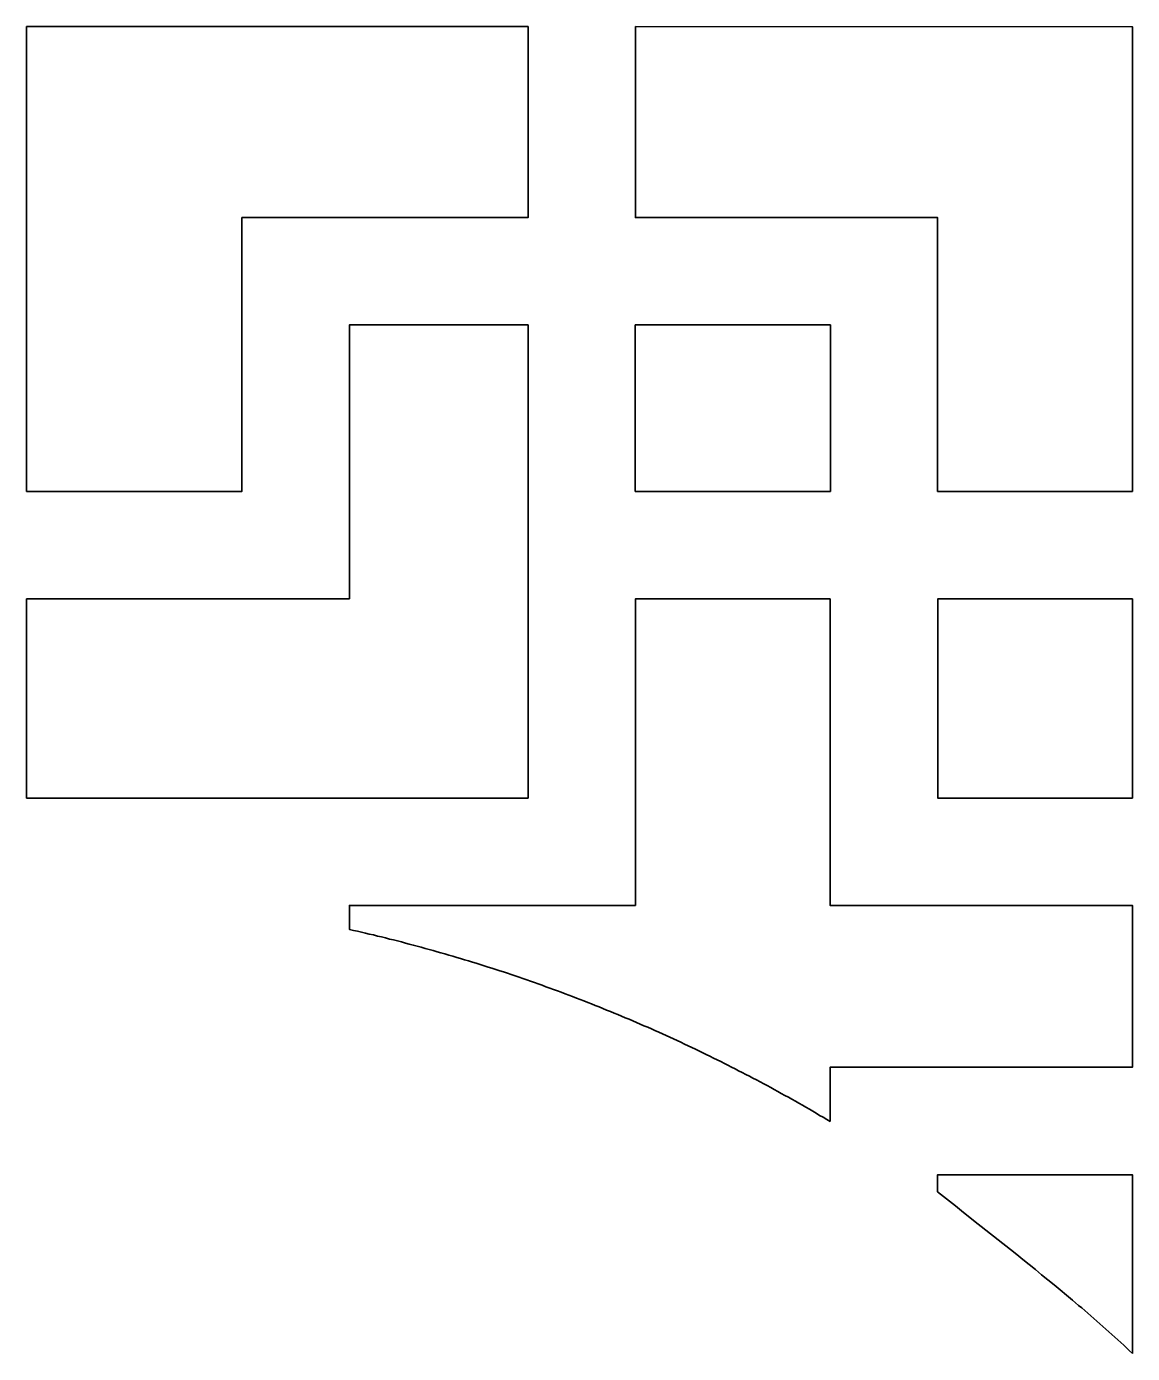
# Model space of a CAD drawing. Header units: centimetres. Extents: x 24 to 482, y -156 to 120.
# Drawn here: x 76.25 to 94.78, y 2.38 to 24.61 of the extents above; entities that cross this region are included whole.
import ezdxf

# ---------------------------------------------------------------- set-up
doc = ezdxf.new("R2010")
doc.units = ezdxf.units.CM
doc.header["$MEASUREMENT"] = 0
doc.layers.add('layer 1', color=7, linetype='Continuous')

msp = doc.modelspace()

# ---------------------------------------------------------------- linework, layer by layer
at = {"layer": 'layer 1', "color": 250, "lineweight": 35}
for points, knots in [([(79.85832, 21.40996), (79.85832, 21.40996), (79.85832, 16.82246), (79.85832, 16.82246), (79.85832, 16.82246), (79.85832, 16.82246), (76.24832, 16.82246), (76.24832, 16.82246), (76.24832, 16.82246), (76.24832, 16.82246), (76.24832, 24.61246), (76.24832, 24.61246), (76.24832, 24.61246), (76.24832, 24.61246), (84.65332, 24.61246), (84.65332, 24.61246), (84.65332, 24.61246), (84.65332, 24.61246), (84.65332, 21.40996), (84.65332, 21.40996), (84.65332, 21.40996), (84.65332, 21.40996), (79.85832, 21.40996), (79.85832, 21.40996)], [0, 0, 0, 0, 0.14285714, 0.14285714, 0.14285714, 0.14285714, 0.28571429, 0.28571429, 0.28571429, 0.28571429, 0.42857143, 0.42857143, 0.42857143, 0.42857143, 0.57142857, 0.57142857, 0.57142857, 0.57142857, 0.71428571, 0.71428571, 0.71428571, 0.71428571, 1, 1, 1, 1]), ([(86.45332, 24.61246), (86.45332, 24.61246), (86.45332, 21.40996), (86.45332, 21.40996), (86.45332, 21.40996), (86.45332, 21.40996), (91.51832, 21.41246), (91.51832, 21.41246), (91.51832, 21.41246), (91.51832, 21.41246), (91.51832, 16.82246), (91.51832, 16.82246), (91.51832, 16.82246), (91.51832, 16.82246), (94.78332, 16.82246), (94.78332, 16.82246), (94.78332, 16.82246), (94.78332, 16.82246), (94.78332, 24.60996), (94.78332, 24.60996), (94.78332, 24.60996), (94.78332, 24.60996), (86.45332, 24.61246), (86.45332, 24.61246)], [0, 0, 0, 0, 0.14285714, 0.14285714, 0.14285714, 0.14285714, 0.28571429, 0.28571429, 0.28571429, 0.28571429, 0.42857143, 0.42857143, 0.42857143, 0.42857143, 0.57142857, 0.57142857, 0.57142857, 0.57142857, 0.71428571, 0.71428571, 0.71428571, 0.71428571, 1, 1, 1, 1]), ([(81.65832, 15.02246), (81.65832, 15.02246), (81.65832, 19.61246), (81.65832, 19.61246), (81.65832, 19.61246), (81.65832, 19.61246), (84.65332, 19.61246), (84.65332, 19.61246), (84.65332, 19.61246), (84.65332, 19.61246), (84.65332, 11.68496), (84.65332, 11.68496), (84.65332, 11.68496), (84.65332, 11.68496), (76.24832, 11.68496), (76.24832, 11.68496), (76.24832, 11.68496), (76.24832, 11.68496), (76.24832, 15.02246), (76.24832, 15.02246), (76.24832, 15.02246), (76.24832, 15.02246), (81.65832, 15.02246), (81.65832, 15.02246)], [0, 0, 0, 0, 0.14285714, 0.14285714, 0.14285714, 0.14285714, 0.28571429, 0.28571429, 0.28571429, 0.28571429, 0.42857143, 0.42857143, 0.42857143, 0.42857143, 0.57142857, 0.57142857, 0.57142857, 0.57142857, 0.71428571, 0.71428571, 0.71428571, 0.71428571, 1, 1, 1, 1]), ([(89.72082, 16.82246), (89.72082, 16.82246), (86.45082, 16.82246), (86.45082, 16.82246), (86.45082, 16.82246), (86.45082, 16.82246), (86.45082, 19.61246), (86.45082, 19.61246), (86.45082, 19.61246), (86.45082, 19.61246), (89.72082, 19.61246), (89.72082, 19.61246), (89.72082, 19.61246), (89.72082, 19.61246), (89.72082, 16.82246), (89.72082, 16.82246)], [0, 0, 0, 0, 0.2, 0.2, 0.2, 0.2, 0.4, 0.4, 0.4, 0.4, 0.6, 0.6, 0.6, 0.6, 1, 1, 1, 1]), ([(89.71582, 6.26496), (89.71582, 6.26496), (89.71582, 7.17246), (89.71582, 7.17246), (89.71582, 7.17246), (89.71582, 7.17246), (94.78332, 7.17246), (94.78332, 7.17246), (94.78332, 7.17246), (94.78332, 7.17246), (94.78332, 9.88496), (94.78332, 9.88496), (94.78332, 9.88496), (94.78332, 9.88496), (89.71582, 9.88496), (89.71582, 9.88496), (89.71582, 9.88496), (89.71582, 9.88496), (89.71582, 15.01996), (89.71582, 15.01996), (89.71582, 15.01996), (89.71582, 15.01996), (86.45332, 15.01996), (86.45332, 15.01996), (86.45332, 15.01996), (86.45332, 15.01996), (86.45332, 9.88496), (86.45332, 9.88496), (86.45332, 9.88496), (86.45332, 9.88496), (81.65832, 9.88496), (81.65832, 9.88496), (81.65832, 9.88496), (81.65832, 9.88496), (81.65832, 9.48246), (81.65832, 9.48246), (81.65832, 9.48246), (81.65832, 9.48246), (81.65832, 9.48246), (81.65832, 9.48246), (81.65832, 9.48246), (81.65832, 9.48246), (81.72582, 9.46746), (81.72582, 9.46746), (81.72582, 9.46746), (81.72582, 9.46746), (81.79332, 9.45246), (81.79332, 9.45246), (81.79332, 9.45246), (81.79332, 9.45246), (81.86082, 9.43746), (81.86082, 9.43746), (81.86082, 9.43746), (81.86082, 9.43746), (81.92832, 9.42246), (81.92832, 9.42246), (81.92832, 9.42246), (81.92832, 9.42246), (81.99332, 9.40496), (81.99332, 9.40496), (81.99332, 9.40496), (81.99332, 9.40496), (82.06082, 9.38996), (82.06082, 9.38996), (82.06082, 9.38996), (82.06082, 9.38996), (82.12832, 9.37246), (82.12832, 9.37246), (82.12832, 9.37246), (82.12832, 9.37246), (82.19582, 9.35746), (82.19582, 9.35746), (82.19582, 9.35746), (82.19582, 9.35746), (82.26332, 9.33996), (82.26332, 9.33996), (82.26332, 9.33996), (82.26332, 9.33996), (82.33082, 9.32246), (82.33082, 9.32246), (82.33082, 9.32246), (82.33082, 9.32246), (82.39582, 9.30746), (82.39582, 9.30746), (82.39582, 9.30746), (82.39582, 9.30746), (82.46332, 9.28996), (82.46332, 9.28996), (82.46332, 9.28996), (82.46332, 9.28996), (82.53082, 9.27246), (82.53082, 9.27246), (82.53082, 9.27246), (82.53082, 9.27246), (82.59832, 9.25496), (82.59832, 9.25496), (82.59832, 9.25496), (82.59832, 9.25496), (82.66332, 9.23746), (82.66332, 9.23746), (82.66332, 9.23746), (82.66332, 9.23746), (82.73082, 9.21996), (82.73082, 9.21996), (82.73082, 9.21996), (82.73082, 9.21996), (82.79582, 9.20246), (82.79582, 9.20246), (82.79582, 9.20246), (82.79582, 9.20246), (82.86332, 9.18496), (82.86332, 9.18496), (82.86332, 9.18496), (82.86332, 9.18496), (82.93082, 9.16496), (82.93082, 9.16496), (82.93082, 9.16496), (82.93082, 9.16496), (82.99582, 9.14746), (82.99582, 9.14746), (82.99582, 9.14746), (82.99582, 9.14746), (83.06332, 9.12996), (83.06332, 9.12996), (83.06332, 9.12996), (83.06332, 9.12996), (83.12832, 9.10996), (83.12832, 9.10996), (83.12832, 9.10996), (83.12832, 9.10996), (83.19332, 9.09246), (83.19332, 9.09246), (83.19332, 9.09246), (83.19332, 9.09246), (83.26082, 9.07246), (83.26082, 9.07246), (83.26082, 9.07246), (83.26082, 9.07246), (83.32582, 9.05246), (83.32582, 9.05246), (83.32582, 9.05246), (83.32582, 9.05246), (83.39332, 9.03496), (83.39332, 9.03496), (83.39332, 9.03496), (83.39332, 9.03496), (83.45832, 9.01496), (83.45832, 9.01496), (83.45832, 9.01496), (83.45832, 9.01496), (83.52332, 8.99496), (83.52332, 8.99496), (83.52332, 8.99496), (83.52332, 8.99496), (83.59082, 8.97496), (83.59082, 8.97496), (83.59082, 8.97496), (83.59082, 8.97496), (83.65582, 8.95496), (83.65582, 8.95496), (83.65582, 8.95496), (83.65582, 8.95496), (83.72082, 8.93496), (83.72082, 8.93496), (83.72082, 8.93496), (83.72082, 8.93496), (83.78582, 8.91496), (83.78582, 8.91496), (83.78582, 8.91496), (83.78582, 8.91496), (83.85082, 8.89496), (83.85082, 8.89496), (83.85082, 8.89496), (83.85082, 8.89496), (83.91832, 8.87496), (83.91832, 8.87496), (83.91832, 8.87496), (83.91832, 8.87496), (83.98332, 8.85246), (83.98332, 8.85246), (83.98332, 8.85246), (83.98332, 8.85246), (84.04832, 8.83246), (84.04832, 8.83246), (84.04832, 8.83246), (84.04832, 8.83246), (84.11332, 8.81246), (84.11332, 8.81246), (84.11332, 8.81246), (84.11332, 8.81246), (84.17832, 8.78996), (84.17832, 8.78996), (84.17832, 8.78996), (84.17832, 8.78996), (84.24332, 8.76996), (84.24332, 8.76996), (84.24332, 8.76996), (84.24332, 8.76996), (84.30832, 8.74746), (84.30832, 8.74746), (84.30832, 8.74746), (84.30832, 8.74746), (84.37332, 8.72496), (84.37332, 8.72496), (84.37332, 8.72496), (84.37332, 8.72496), (84.43832, 8.70496), (84.43832, 8.70496), (84.43832, 8.70496), (84.43832, 8.70496), (84.50332, 8.68246), (84.50332, 8.68246), (84.50332, 8.68246), (84.50332, 8.68246), (84.56582, 8.65996), (84.56582, 8.65996), (84.56582, 8.65996), (84.56582, 8.65996), (84.63082, 8.63746), (84.63082, 8.63746), (84.63082, 8.63746), (84.63082, 8.63746), (84.69582, 8.61496), (84.69582, 8.61496), (84.69582, 8.61496), (84.69582, 8.61496), (84.76082, 8.59246), (84.76082, 8.59246), (84.76082, 8.59246), (84.76082, 8.59246), (84.82332, 8.56996), (84.82332, 8.56996), (84.82332, 8.56996), (84.82332, 8.56996), (84.88832, 8.54746), (84.88832, 8.54746), (84.88832, 8.54746), (84.88832, 8.54746), (84.95332, 8.52246), (84.95332, 8.52246), (84.95332, 8.52246), (84.95332, 8.52246), (85.01832, 8.49996), (85.01832, 8.49996), (85.01832, 8.49996), (85.01832, 8.49996), (85.08082, 8.47746), (85.08082, 8.47746), (85.08082, 8.47746), (85.08082, 8.47746), (85.14582, 8.45246), (85.14582, 8.45246), (85.14582, 8.45246), (85.14582, 8.45246), (85.20832, 8.42996), (85.20832, 8.42996), (85.20832, 8.42996), (85.20832, 8.42996), (85.27332, 8.40496), (85.27332, 8.40496), (85.27332, 8.40496), (85.27332, 8.40496), (85.33582, 8.38246), (85.33582, 8.38246), (85.33582, 8.38246), (85.33582, 8.38246), (85.40082, 8.35746), (85.40082, 8.35746), (85.40082, 8.35746), (85.40082, 8.35746), (85.46332, 8.33246), (85.46332, 8.33246), (85.46332, 8.33246), (85.46332, 8.33246), (85.52832, 8.30996), (85.52832, 8.30996), (85.52832, 8.30996), (85.52832, 8.30996), (85.59082, 8.28496), (85.59082, 8.28496), (85.59082, 8.28496), (85.59082, 8.28496), (85.65332, 8.25996), (85.65332, 8.25996), (85.65332, 8.25996), (85.65332, 8.25996), (85.71832, 8.23496), (85.71832, 8.23496), (85.71832, 8.23496), (85.71832, 8.23496), (85.78082, 8.20996), (85.78082, 8.20996), (85.78082, 8.20996), (85.78082, 8.20996), (85.84332, 8.18496), (85.84332, 8.18496), (85.84332, 8.18496), (85.84332, 8.18496), (85.90582, 8.15996), (85.90582, 8.15996), (85.90582, 8.15996), (85.90582, 8.15996), (85.97082, 8.13246), (85.97082, 8.13246), (85.97082, 8.13246), (85.97082, 8.13246), (86.03332, 8.10746), (86.03332, 8.10746), (86.03332, 8.10746), (86.03332, 8.10746), (86.09582, 8.08246), (86.09582, 8.08246), (86.09582, 8.08246), (86.09582, 8.08246), (86.15832, 8.05496), (86.15832, 8.05496), (86.15832, 8.05496), (86.15832, 8.05496), (86.22082, 8.02996), (86.22082, 8.02996), (86.22082, 8.02996), (86.22082, 8.02996), (86.28332, 8.00246), (86.28332, 8.00246), (86.28332, 8.00246), (86.28332, 8.00246), (86.34582, 7.97746), (86.34582, 7.97746), (86.34582, 7.97746), (86.34582, 7.97746), (86.40832, 7.94996), (86.40832, 7.94996), (86.40832, 7.94996), (86.40832, 7.94996), (86.47082, 7.92496), (86.47082, 7.92496), (86.47082, 7.92496), (86.47082, 7.92496), (86.53332, 7.89746), (86.53332, 7.89746), (86.53332, 7.89746), (86.53332, 7.89746), (86.59582, 7.86996), (86.59582, 7.86996), (86.59582, 7.86996), (86.59582, 7.86996), (86.65832, 7.84246), (86.65832, 7.84246), (86.65832, 7.84246), (86.65832, 7.84246), (86.72082, 7.81496), (86.72082, 7.81496), (86.72082, 7.81496), (86.72082, 7.81496), (86.78082, 7.78746), (86.78082, 7.78746), (86.78082, 7.78746), (86.78082, 7.78746), (86.84332, 7.75996), (86.84332, 7.75996), (86.84332, 7.75996), (86.84332, 7.75996), (86.90582, 7.73246), (86.90582, 7.73246), (86.90582, 7.73246), (86.90582, 7.73246), (86.96832, 7.70496), (86.96832, 7.70496), (86.96832, 7.70496), (86.96832, 7.70496), (87.02832, 7.67746), (87.02832, 7.67746), (87.02832, 7.67746), (87.02832, 7.67746), (87.09082, 7.64746), (87.09082, 7.64746), (87.09082, 7.64746), (87.09082, 7.64746), (87.15082, 7.61996), (87.15082, 7.61996), (87.15082, 7.61996), (87.15082, 7.61996), (87.21332, 7.59246), (87.21332, 7.59246), (87.21332, 7.59246), (87.21332, 7.59246), (87.27332, 7.56246), (87.27332, 7.56246), (87.27332, 7.56246), (87.27332, 7.56246), (87.33582, 7.53496), (87.33582, 7.53496), (87.33582, 7.53496), (87.33582, 7.53496), (87.39582, 7.50496), (87.39582, 7.50496), (87.39582, 7.50496), (87.39582, 7.50496), (87.45832, 7.47496), (87.45832, 7.47496), (87.45832, 7.47496), (87.45832, 7.47496), (87.51832, 7.44746), (87.51832, 7.44746), (87.51832, 7.44746), (87.51832, 7.44746), (87.58082, 7.41746), (87.58082, 7.41746), (87.58082, 7.41746), (87.58082, 7.41746), (87.64082, 7.38746), (87.64082, 7.38746), (87.64082, 7.38746), (87.64082, 7.38746), (87.70082, 7.35746), (87.70082, 7.35746), (87.70082, 7.35746), (87.70082, 7.35746), (87.76332, 7.32746), (87.76332, 7.32746), (87.76332, 7.32746), (87.76332, 7.32746), (87.82332, 7.29746), (87.82332, 7.29746), (87.82332, 7.29746), (87.82332, 7.29746), (87.88332, 7.26746), (87.88332, 7.26746), (87.88332, 7.26746), (87.88332, 7.26746), (87.94332, 7.23746), (87.94332, 7.23746), (87.94332, 7.23746), (87.94332, 7.23746), (88.00332, 7.20746), (88.00332, 7.20746), (88.00332, 7.20746), (88.00332, 7.20746), (88.06332, 7.17746), (88.06332, 7.17746), (88.06332, 7.17746), (88.06332, 7.17746), (88.12332, 7.14746), (88.12332, 7.14746), (88.12332, 7.14746), (88.12332, 7.14746), (88.18332, 7.11496), (88.18332, 7.11496), (88.18332, 7.11496), (88.18332, 7.11496), (88.24332, 7.08496), (88.24332, 7.08496), (88.24332, 7.08496), (88.24332, 7.08496), (88.30332, 7.05246), (88.30332, 7.05246), (88.30332, 7.05246), (88.30332, 7.05246), (88.36332, 7.02246), (88.36332, 7.02246), (88.36332, 7.02246), (88.36332, 7.02246), (88.42332, 6.98996), (88.42332, 6.98996), (88.42332, 6.98996), (88.42332, 6.98996), (88.48332, 6.95996), (88.48332, 6.95996), (88.48332, 6.95996), (88.48332, 6.95996), (88.54332, 6.92746), (88.54332, 6.92746), (88.54332, 6.92746), (88.54332, 6.92746), (88.60332, 6.89496), (88.60332, 6.89496), (88.60332, 6.89496), (88.60332, 6.89496), (88.66082, 6.86496), (88.66082, 6.86496), (88.66082, 6.86496), (88.66082, 6.86496), (88.72082, 6.83246), (88.72082, 6.83246), (88.72082, 6.83246), (88.72082, 6.83246), (88.78082, 6.79996), (88.78082, 6.79996), (88.78082, 6.79996), (88.78082, 6.79996), (88.83832, 6.76746), (88.83832, 6.76746), (88.83832, 6.76746), (88.83832, 6.76746), (88.89832, 6.73496), (88.89832, 6.73496), (88.89832, 6.73496), (88.89832, 6.73496), (88.95832, 6.70246), (88.95832, 6.70246), (88.95832, 6.70246), (88.95832, 6.70246), (89.01582, 6.66996), (89.01582, 6.66996), (89.01582, 6.66996), (89.01582, 6.66996), (89.07582, 6.63746), (89.07582, 6.63746), (89.07582, 6.63746), (89.07582, 6.63746), (89.13332, 6.60246), (89.13332, 6.60246), (89.13332, 6.60246), (89.13332, 6.60246), (89.19332, 6.56996), (89.19332, 6.56996), (89.19332, 6.56996), (89.19332, 6.56996), (89.25082, 6.53746), (89.25082, 6.53746), (89.25082, 6.53746), (89.25082, 6.53746), (89.30832, 6.50246), (89.30832, 6.50246), (89.30832, 6.50246), (89.30832, 6.50246), (89.36832, 6.46996), (89.36832, 6.46996), (89.36832, 6.46996), (89.36832, 6.46996), (89.42582, 6.43496), (89.42582, 6.43496), (89.42582, 6.43496), (89.42582, 6.43496), (89.48332, 6.40246), (89.48332, 6.40246), (89.48332, 6.40246), (89.48332, 6.40246), (89.54082, 6.36746), (89.54082, 6.36746), (89.54082, 6.36746), (89.54082, 6.36746), (89.60082, 6.33496), (89.60082, 6.33496), (89.60082, 6.33496), (89.60082, 6.33496), (89.65832, 6.29996), (89.65832, 6.29996), (89.65832, 6.29996), (89.65832, 6.29996), (89.71582, 6.26496), (89.71582, 6.26496)], [0, 0, 0, 0, 0.00719424, 0.00719424, 0.00719424, 0.00719424, 0.01438849, 0.01438849, 0.01438849, 0.01438849, 0.02158273, 0.02158273, 0.02158273, 0.02158273, 0.02877698, 0.02877698, 0.02877698, 0.02877698, 0.03597122, 0.03597122, 0.03597122, 0.03597122, 0.04316547, 0.04316547, 0.04316547, 0.04316547, 0.05035971, 0.05035971, 0.05035971, 0.05035971, 0.05755396, 0.05755396, 0.05755396, 0.05755396, 0.0647482, 0.0647482, 0.0647482, 0.0647482, 0.07194245, 0.07194245, 0.07194245, 0.07194245, 0.07913669, 0.07913669, 0.07913669, 0.07913669, 0.08633094, 0.08633094, 0.08633094, 0.08633094, 0.09352518, 0.09352518, 0.09352518, 0.09352518, 0.10071942, 0.10071942, 0.10071942, 0.10071942, 0.10791367, 0.10791367, 0.10791367, 0.10791367, 0.11510791, 0.11510791, 0.11510791, 0.11510791, 0.12230216, 0.12230216, 0.12230216, 0.12230216, 0.1294964, 0.1294964, 0.1294964, 0.1294964, 0.13669065, 0.13669065, 0.13669065, 0.13669065, 0.14388489, 0.14388489, 0.14388489, 0.14388489, 0.15107914, 0.15107914, 0.15107914, 0.15107914, 0.15827338, 0.15827338, 0.15827338, 0.15827338, 0.16546763, 0.16546763, 0.16546763, 0.16546763, 0.17266187, 0.17266187, 0.17266187, 0.17266187, 0.17985612, 0.17985612, 0.17985612, 0.17985612, 0.18705036, 0.18705036, 0.18705036, 0.18705036, 0.1942446, 0.1942446, 0.1942446, 0.1942446, 0.20143885, 0.20143885, 0.20143885, 0.20143885, 0.20863309, 0.20863309, 0.20863309, 0.20863309, 0.21582734, 0.21582734, 0.21582734, 0.21582734, 0.22302158, 0.22302158, 0.22302158, 0.22302158, 0.23021583, 0.23021583, 0.23021583, 0.23021583, 0.23741007, 0.23741007, 0.23741007, 0.23741007, 0.24460432, 0.24460432, 0.24460432, 0.24460432, 0.25179856, 0.25179856, 0.25179856, 0.25179856, 0.25899281, 0.25899281, 0.25899281, 0.25899281, 0.26618705, 0.26618705, 0.26618705, 0.26618705, 0.27338129, 0.27338129, 0.27338129, 0.27338129, 0.28057554, 0.28057554, 0.28057554, 0.28057554, 0.28776978, 0.28776978, 0.28776978, 0.28776978, 0.29496403, 0.29496403, 0.29496403, 0.29496403, 0.30215827, 0.30215827, 0.30215827, 0.30215827, 0.30935252, 0.30935252, 0.30935252, 0.30935252, 0.31654676, 0.31654676, 0.31654676, 0.31654676, 0.32374101, 0.32374101, 0.32374101, 0.32374101, 0.33093525, 0.33093525, 0.33093525, 0.33093525, 0.3381295, 0.3381295, 0.3381295, 0.3381295, 0.34532374, 0.34532374, 0.34532374, 0.34532374, 0.35251799, 0.35251799, 0.35251799, 0.35251799, 0.35971223, 0.35971223, 0.35971223, 0.35971223, 0.36690647, 0.36690647, 0.36690647, 0.36690647, 0.37410072, 0.37410072, 0.37410072, 0.37410072, 0.38129496, 0.38129496, 0.38129496, 0.38129496, 0.38848921, 0.38848921, 0.38848921, 0.38848921, 0.39568345, 0.39568345, 0.39568345, 0.39568345, 0.4028777, 0.4028777, 0.4028777, 0.4028777, 0.41007194, 0.41007194, 0.41007194, 0.41007194, 0.41726619, 0.41726619, 0.41726619, 0.41726619, 0.42446043, 0.42446043, 0.42446043, 0.42446043, 0.43165468, 0.43165468, 0.43165468, 0.43165468, 0.43884892, 0.43884892, 0.43884892, 0.43884892, 0.44604317, 0.44604317, 0.44604317, 0.44604317, 0.45323741, 0.45323741, 0.45323741, 0.45323741, 0.46043165, 0.46043165, 0.46043165, 0.46043165, 0.4676259, 0.4676259, 0.4676259, 0.4676259, 0.47482014, 0.47482014, 0.47482014, 0.47482014, 0.48201439, 0.48201439, 0.48201439, 0.48201439, 0.48920863, 0.48920863, 0.48920863, 0.48920863, 0.49640288, 0.49640288, 0.49640288, 0.49640288, 0.50359712, 0.50359712, 0.50359712, 0.50359712, 0.51079137, 0.51079137, 0.51079137, 0.51079137, 0.51798561, 0.51798561, 0.51798561, 0.51798561, 0.52517986, 0.52517986, 0.52517986, 0.52517986, 0.5323741, 0.5323741, 0.5323741, 0.5323741, 0.53956835, 0.53956835, 0.53956835, 0.53956835, 0.54676259, 0.54676259, 0.54676259, 0.54676259, 0.55395683, 0.55395683, 0.55395683, 0.55395683, 0.56115108, 0.56115108, 0.56115108, 0.56115108, 0.56834532, 0.56834532, 0.56834532, 0.56834532, 0.57553957, 0.57553957, 0.57553957, 0.57553957, 0.58273381, 0.58273381, 0.58273381, 0.58273381, 0.58992806, 0.58992806, 0.58992806, 0.58992806, 0.5971223, 0.5971223, 0.5971223, 0.5971223, 0.60431655, 0.60431655, 0.60431655, 0.60431655, 0.61151079, 0.61151079, 0.61151079, 0.61151079, 0.61870504, 0.61870504, 0.61870504, 0.61870504, 0.62589928, 0.62589928, 0.62589928, 0.62589928, 0.63309353, 0.63309353, 0.63309353, 0.63309353, 0.64028777, 0.64028777, 0.64028777, 0.64028777, 0.64748201, 0.64748201, 0.64748201, 0.64748201, 0.65467626, 0.65467626, 0.65467626, 0.65467626, 0.6618705, 0.6618705, 0.6618705, 0.6618705, 0.66906475, 0.66906475, 0.66906475, 0.66906475, 0.67625899, 0.67625899, 0.67625899, 0.67625899, 0.68345324, 0.68345324, 0.68345324, 0.68345324, 0.69064748, 0.69064748, 0.69064748, 0.69064748, 0.69784173, 0.69784173, 0.69784173, 0.69784173, 0.70503597, 0.70503597, 0.70503597, 0.70503597, 0.71223022, 0.71223022, 0.71223022, 0.71223022, 0.71942446, 0.71942446, 0.71942446, 0.71942446, 0.72661871, 0.72661871, 0.72661871, 0.72661871, 0.73381295, 0.73381295, 0.73381295, 0.73381295, 0.74100719, 0.74100719, 0.74100719, 0.74100719, 0.74820144, 0.74820144, 0.74820144, 0.74820144, 0.75539568, 0.75539568, 0.75539568, 0.75539568, 0.76258993, 0.76258993, 0.76258993, 0.76258993, 0.76978417, 0.76978417, 0.76978417, 0.76978417, 0.77697842, 0.77697842, 0.77697842, 0.77697842, 0.78417266, 0.78417266, 0.78417266, 0.78417266, 0.79136691, 0.79136691, 0.79136691, 0.79136691, 0.79856115, 0.79856115, 0.79856115, 0.79856115, 0.8057554, 0.8057554, 0.8057554, 0.8057554, 0.81294964, 0.81294964, 0.81294964, 0.81294964, 0.82014388, 0.82014388, 0.82014388, 0.82014388, 0.82733813, 0.82733813, 0.82733813, 0.82733813, 0.83453237, 0.83453237, 0.83453237, 0.83453237, 0.84172662, 0.84172662, 0.84172662, 0.84172662, 0.84892086, 0.84892086, 0.84892086, 0.84892086, 0.85611511, 0.85611511, 0.85611511, 0.85611511, 0.86330935, 0.86330935, 0.86330935, 0.86330935, 0.8705036, 0.8705036, 0.8705036, 0.8705036, 0.87769784, 0.87769784, 0.87769784, 0.87769784, 0.88489209, 0.88489209, 0.88489209, 0.88489209, 0.89208633, 0.89208633, 0.89208633, 0.89208633, 0.89928058, 0.89928058, 0.89928058, 0.89928058, 0.90647482, 0.90647482, 0.90647482, 0.90647482, 0.91366906, 0.91366906, 0.91366906, 0.91366906, 0.92086331, 0.92086331, 0.92086331, 0.92086331, 0.92805755, 0.92805755, 0.92805755, 0.92805755, 0.9352518, 0.9352518, 0.9352518, 0.9352518, 0.94244604, 0.94244604, 0.94244604, 0.94244604, 0.94964029, 0.94964029, 0.94964029, 0.94964029, 0.95683453, 0.95683453, 0.95683453, 0.95683453, 0.96402878, 0.96402878, 0.96402878, 0.96402878, 0.97122302, 0.97122302, 0.97122302, 0.97122302, 0.97841727, 0.97841727, 0.97841727, 0.97841727, 0.98561151, 0.98561151, 0.98561151, 0.98561151, 1, 1, 1, 1]), ([(94.78332, 11.68496), (94.78332, 11.68496), (91.52082, 11.68496), (91.52082, 11.68496), (91.52082, 11.68496), (91.52082, 11.68496), (91.52082, 15.02246), (91.52082, 15.02246), (91.52082, 15.02246), (91.52082, 15.02246), (94.78332, 15.02246), (94.78332, 15.02246), (94.78332, 15.02246), (94.78332, 15.02246), (94.78332, 11.68496), (94.78332, 11.68496)], [0, 0, 0, 0, 0.2, 0.2, 0.2, 0.2, 0.4, 0.4, 0.4, 0.4, 0.6, 0.6, 0.6, 0.6, 1, 1, 1, 1]), ([(94.78332, 2.37746), (94.78332, 2.37746), (94.78332, 5.37246), (94.78332, 5.37246), (94.78332, 5.37246), (94.78332, 5.37246), (91.51832, 5.37246), (91.51832, 5.37246), (91.51832, 5.37246), (91.51832, 5.37246), (91.51832, 5.08746), (91.51832, 5.08746), (91.51832, 5.08746), (91.51832, 5.08746), (91.51832, 5.08746), (91.51832, 5.08746), (91.51832, 5.08746), (91.51832, 5.08746), (91.61832, 5.00996), (91.61832, 5.00996), (91.61832, 5.00996), (91.61832, 5.00996), (91.71582, 4.92996), (91.71582, 4.92996), (91.71582, 4.92996), (91.71582, 4.92996), (91.81582, 4.84996), (91.81582, 4.84996), (91.81582, 4.84996), (91.81582, 4.84996), (91.91832, 4.76996), (91.91832, 4.76996), (91.91832, 4.76996), (91.91832, 4.76996), (92.12082, 4.60746), (92.12082, 4.60746), (92.12082, 4.60746), (92.12082, 4.60746), (92.32582, 4.44496), (92.32582, 4.44496), (92.32582, 4.44496), (92.32582, 4.44496), (92.53082, 4.28246), (92.53082, 4.28246), (92.53082, 4.28246), (92.53082, 4.28246), (92.73832, 4.11746), (92.73832, 4.11746), (92.73832, 4.11746), (92.73832, 4.11746), (92.84332, 4.03496), (92.84332, 4.03496), (92.84332, 4.03496), (92.84332, 4.03496), (92.94582, 3.94996), (92.94582, 3.94996), (92.94582, 3.94996), (92.94582, 3.94996), (93.05082, 3.86746), (93.05082, 3.86746), (93.05082, 3.86746), (93.05082, 3.86746), (93.15582, 3.78246), (93.15582, 3.78246), (93.15582, 3.78246), (93.15582, 3.78246), (93.25832, 3.69746), (93.25832, 3.69746), (93.25832, 3.69746), (93.25832, 3.69746), (93.36332, 3.61246), (93.36332, 3.61246), (93.36332, 3.61246), (93.36332, 3.61246), (93.46832, 3.52746), (93.46832, 3.52746), (93.46832, 3.52746), (93.46832, 3.52746), (93.57082, 3.44246), (93.57082, 3.44246), (93.57082, 3.44246), (93.57082, 3.44246), (93.67582, 3.35496), (93.67582, 3.35496), (93.67582, 3.35496), (93.67582, 3.35496), (93.77832, 3.26996), (93.77832, 3.26996), (93.77832, 3.26996), (93.77832, 3.26996), (93.88082, 3.18246), (93.88082, 3.18246), (93.88082, 3.18246), (93.88082, 3.18246), (93.93332, 3.13996), (93.93332, 3.13996), (93.93332, 3.13996), (93.93332, 3.13996), (93.98332, 3.09496), (93.98332, 3.09496), (93.98332, 3.09496), (93.98332, 3.09496), (94.03582, 3.04996), (94.03582, 3.04996), (94.03582, 3.04996), (94.03582, 3.04996), (94.08582, 3.00746), (94.08582, 3.00746), (94.08582, 3.00746), (94.08582, 3.00746), (94.13582, 2.96246), (94.13582, 2.96246), (94.13582, 2.96246), (94.13582, 2.96246), (94.18832, 2.91746), (94.18832, 2.91746), (94.18832, 2.91746), (94.18832, 2.91746), (94.23832, 2.87496), (94.23832, 2.87496), (94.23832, 2.87496), (94.23832, 2.87496), (94.28832, 2.82996), (94.28832, 2.82996), (94.28832, 2.82996), (94.28832, 2.82996), (94.33832, 2.78496), (94.33832, 2.78496), (94.33832, 2.78496), (94.33832, 2.78496), (94.38832, 2.73996), (94.38832, 2.73996), (94.38832, 2.73996), (94.38832, 2.73996), (94.43832, 2.69496), (94.43832, 2.69496), (94.43832, 2.69496), (94.43832, 2.69496), (94.48832, 2.64996), (94.48832, 2.64996), (94.48832, 2.64996), (94.48832, 2.64996), (94.53832, 2.60496), (94.53832, 2.60496), (94.53832, 2.60496), (94.53832, 2.60496), (94.58832, 2.55996), (94.58832, 2.55996), (94.58832, 2.55996), (94.58832, 2.55996), (94.63832, 2.51496), (94.63832, 2.51496), (94.63832, 2.51496), (94.63832, 2.51496), (94.68582, 2.46996), (94.68582, 2.46996), (94.68582, 2.46996), (94.68582, 2.46996), (94.73582, 2.42246), (94.73582, 2.42246), (94.73582, 2.42246), (94.73582, 2.42246), (94.78332, 2.37746), (94.78332, 2.37746)], [0, 0, 0, 0, 0.02380952, 0.02380952, 0.02380952, 0.02380952, 0.04761905, 0.04761905, 0.04761905, 0.04761905, 0.07142857, 0.07142857, 0.07142857, 0.07142857, 0.0952381, 0.0952381, 0.0952381, 0.0952381, 0.11904762, 0.11904762, 0.11904762, 0.11904762, 0.14285714, 0.14285714, 0.14285714, 0.14285714, 0.16666667, 0.16666667, 0.16666667, 0.16666667, 0.19047619, 0.19047619, 0.19047619, 0.19047619, 0.21428571, 0.21428571, 0.21428571, 0.21428571, 0.23809524, 0.23809524, 0.23809524, 0.23809524, 0.26190476, 0.26190476, 0.26190476, 0.26190476, 0.28571429, 0.28571429, 0.28571429, 0.28571429, 0.30952381, 0.30952381, 0.30952381, 0.30952381, 0.33333333, 0.33333333, 0.33333333, 0.33333333, 0.35714286, 0.35714286, 0.35714286, 0.35714286, 0.38095238, 0.38095238, 0.38095238, 0.38095238, 0.4047619, 0.4047619, 0.4047619, 0.4047619, 0.42857143, 0.42857143, 0.42857143, 0.42857143, 0.45238095, 0.45238095, 0.45238095, 0.45238095, 0.47619048, 0.47619048, 0.47619048, 0.47619048, 0.5, 0.5, 0.5, 0.5, 0.52380952, 0.52380952, 0.52380952, 0.52380952, 0.54761905, 0.54761905, 0.54761905, 0.54761905, 0.57142857, 0.57142857, 0.57142857, 0.57142857, 0.5952381, 0.5952381, 0.5952381, 0.5952381, 0.61904762, 0.61904762, 0.61904762, 0.61904762, 0.64285714, 0.64285714, 0.64285714, 0.64285714, 0.66666667, 0.66666667, 0.66666667, 0.66666667, 0.69047619, 0.69047619, 0.69047619, 0.69047619, 0.71428571, 0.71428571, 0.71428571, 0.71428571, 0.73809524, 0.73809524, 0.73809524, 0.73809524, 0.76190476, 0.76190476, 0.76190476, 0.76190476, 0.78571429, 0.78571429, 0.78571429, 0.78571429, 0.80952381, 0.80952381, 0.80952381, 0.80952381, 0.83333333, 0.83333333, 0.83333333, 0.83333333, 0.85714286, 0.85714286, 0.85714286, 0.85714286, 0.88095238, 0.88095238, 0.88095238, 0.88095238, 0.9047619, 0.9047619, 0.9047619, 0.9047619, 0.92857143, 0.92857143, 0.92857143, 0.92857143, 0.95238095, 0.95238095, 0.95238095, 0.95238095, 1, 1, 1, 1])]:
    msp.add_open_spline(points, degree=3, knots=knots, dxfattribs=at)

doc.saveas('drawing.dxf')
